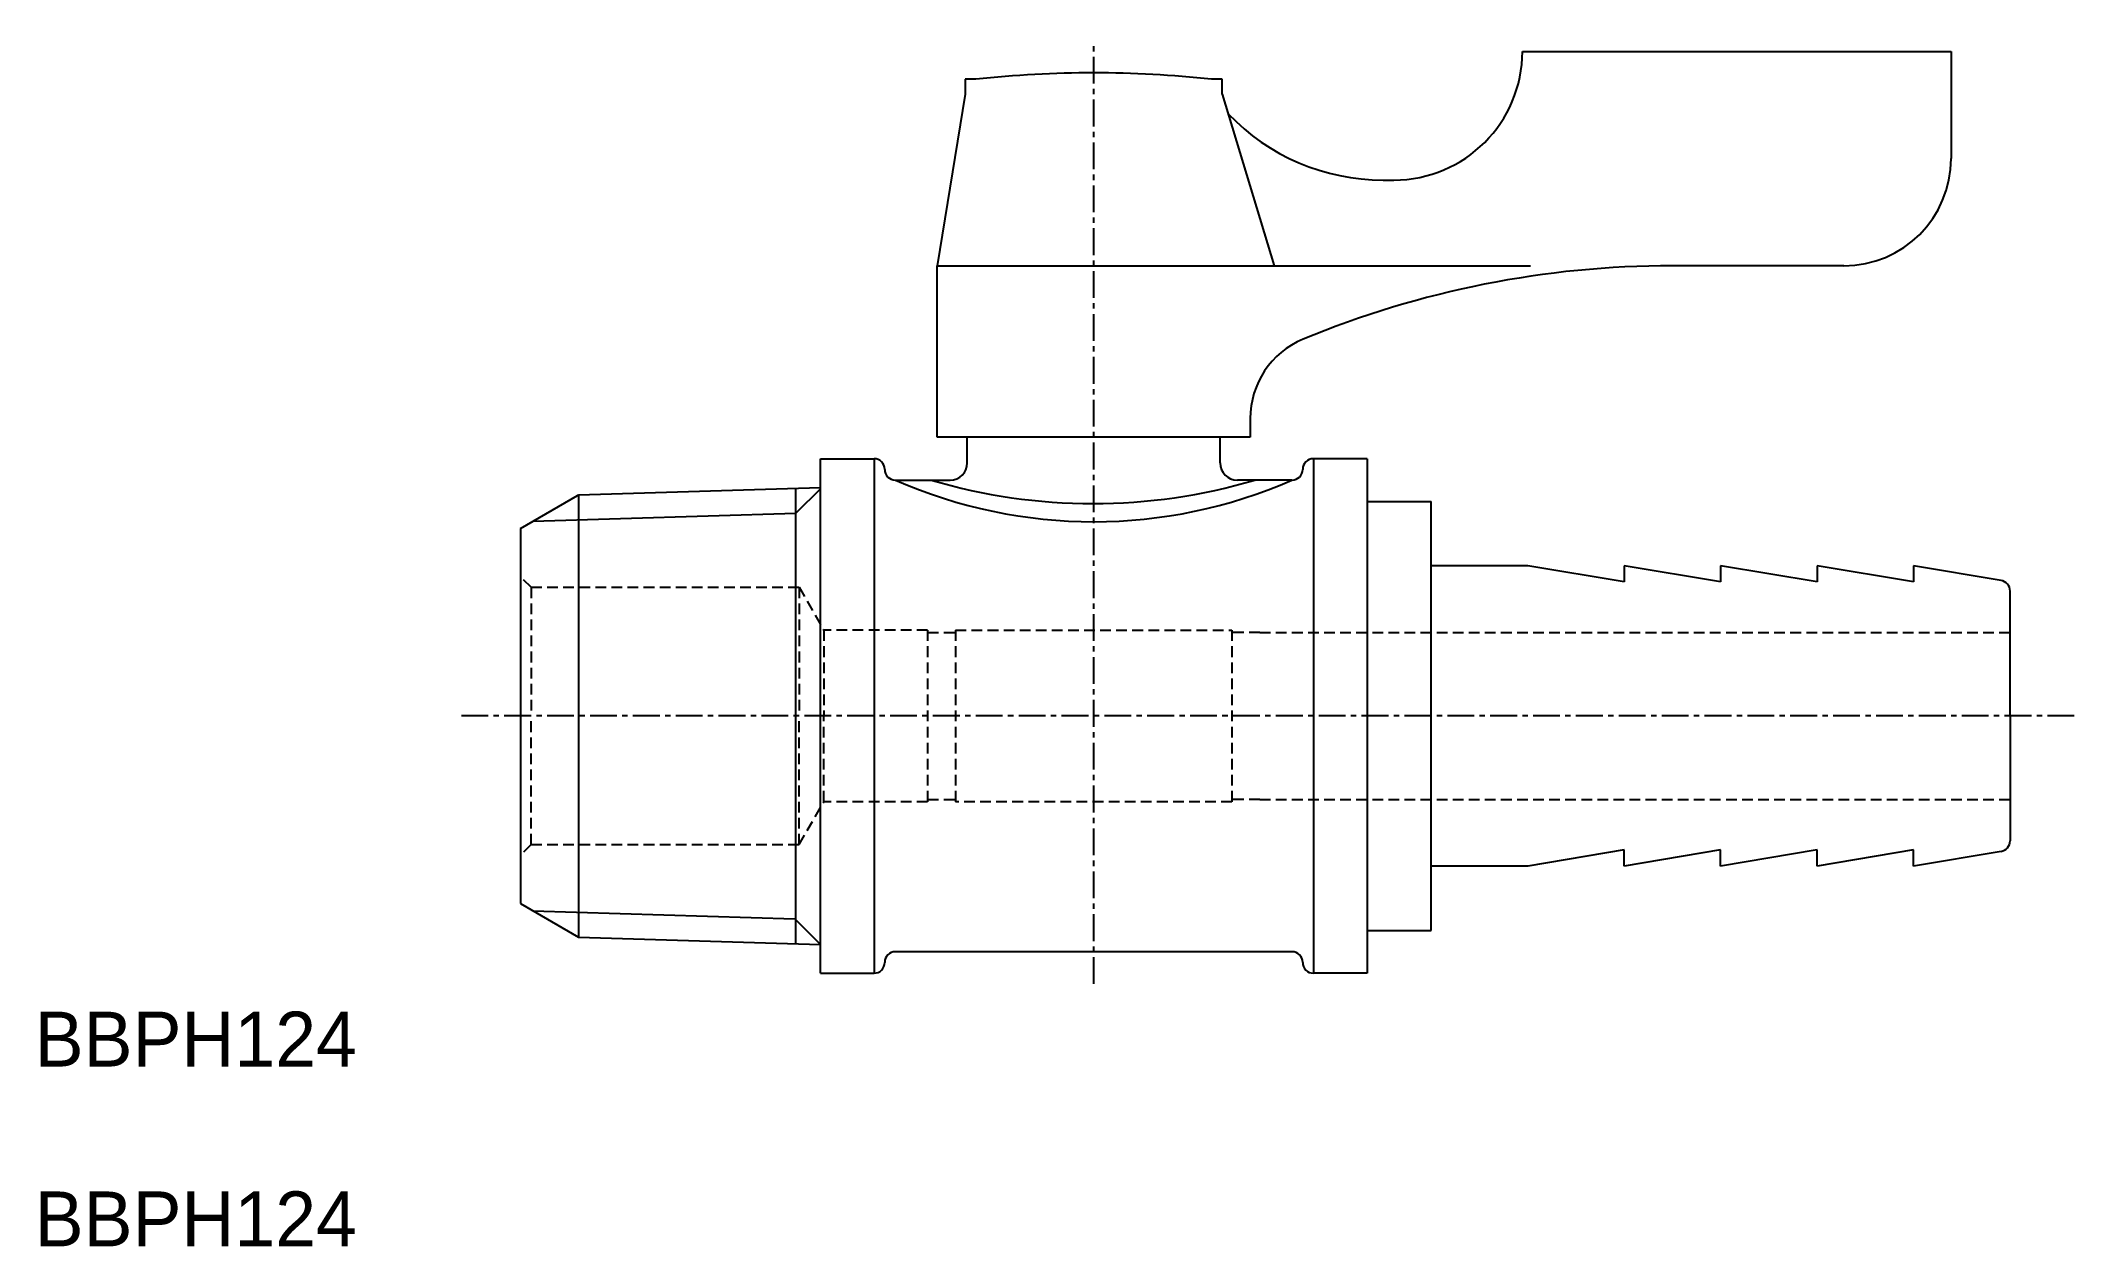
# Model space of a CAD drawing. Extents: x 254 to 348.9, y 273.2 to 329.4.
import ezdxf

# ---------------------------------------------------------------- set-up
doc = ezdxf.new("R2010")
doc.units = 0
doc.linetypes.add('CENTER', pattern=[2, 1.25, -0.25, 0.25, -0.25])
doc.linetypes.add('DASHED', pattern=[0.75, 0.5, -0.25])
doc.layers.get('0').update_dxf_attribs({"linetype": 'CONTINUOUS'})
doc.layers.add('CENTER', color=1, linetype='CENTER')

msp = doc.modelspace()

# ---------------------------------------------------------------- linework, layer by layer
at = {"color": 7, "linetype": 'CONTINUOUS'}
for p, q in [((323.16, 328.922), (343.16, 328.922)), ((323.16, 328.922), (323.16, 328.922)), ((343.16, 328.922), (343.16, 323.922)), ((297.16, 327.622), (297.16, 326.922)), ((297.66, 327.622), (297.16, 327.622)), ((309.16, 327.622), (308.66, 327.622)), ((309.16, 326.922), (309.16, 327.622)), ((297.16, 326.922), (295.86, 318.922)), ((309.16, 326.922), (311.584, 318.922)), ((316.66, 322.922), (317.16, 322.922)), ((295.827, 318.922), (323.54, 318.922)), ((295.86, 310.922), (295.86, 318.922)), ((338.16, 318.922), (330.16, 318.922)), ((310.46, 311.797), (310.46, 310.922)), ((310.46, 310.922), (295.86, 310.922)), ((297.26, 309.722), (297.26, 310.922)), ((309.06, 309.722), (309.06, 310.922)), ((290.41, 285.922), (290.41, 309.922)), ((290.41, 309.922), (292.91, 309.922)), ((292.91, 309.922), (292.91, 285.922)), ((293.41, 309.422), (293.41, 309.422)), ((312.91, 309.422), (312.91, 309.422)), ((315.91, 309.922), (313.41, 309.922)), ((313.41, 309.922), (313.41, 285.922)), ((315.91, 309.922), (315.91, 285.922)), ((279.114, 308.232), (290.41, 308.578)), ((289.268, 287.3), (289.268, 308.543)), ((293.91, 308.922), (296.46, 308.922)), ((312.41, 308.922), (309.86, 308.922)), ((276.41, 306.672), (279.074, 308.21)), ((279.074, 308.21), (279.114, 308.232)), ((279.114, 308.232), (279.114, 287.611)), ((315.91, 307.922), (318.91, 307.922)), ((318.91, 287.922), (318.91, 307.922)), ((276.41, 306.672), (276.41, 289.172)), ((323.41, 304.922), (318.91, 304.922)), ((327.91, 304.172), (323.41, 304.922)), ((332.41, 304.172), (327.91, 304.922)), ((327.91, 304.922), (327.91, 304.172)), ((336.91, 304.172), (332.41, 304.922)), ((332.41, 304.922), (332.41, 304.172)), ((341.41, 304.172), (336.91, 304.922)), ((336.91, 304.922), (336.91, 304.172)), ((345.493, 304.241), (341.41, 304.922)), ((341.41, 304.922), (341.41, 304.172)), ((345.91, 297.922), (345.91, 303.748)), ((345.91, 297.922), (345.91, 292.095)), ((327.91, 291.672), (323.41, 290.922)), ((332.41, 291.672), (327.91, 290.922)), ((327.91, 290.922), (327.91, 291.672)), ((336.91, 291.672), (332.41, 290.922)), ((332.41, 290.922), (332.41, 291.672)), ((341.41, 291.672), (336.91, 290.922)), ((336.91, 290.922), (336.91, 291.672)), ((341.41, 290.922), (341.41, 291.672)), ((345.493, 291.602), (341.41, 290.922)), ((323.41, 290.922), (318.91, 290.922)), ((276.41, 289.172), (279.114, 287.611)), ((279.114, 287.611), (290.41, 287.265)), ((315.91, 287.922), (318.91, 287.922)), ((312.41, 286.922), (293.91, 286.922)), ((290.41, 285.922), (292.91, 285.922)), ((293.41, 286.422), (293.41, 286.422)), ((312.91, 286.422), (312.91, 286.422)), ((315.91, 285.922), (313.41, 285.922))]:
    msp.add_line(p, q, dxfattribs=at)
at = {"color": 3, "linetype": 'CONTINUOUS'}
for p, q in [((290.41, 308.523), (289.268, 307.381)), ((276.988, 307.005), (289.268, 307.381)), ((276.988, 288.838), (289.212, 288.464)), ((290.41, 287.265), (289.212, 288.464))]:
    msp.add_line(p, q, dxfattribs=at)
at = {"color": 3, "linetype": 'DASHED'}
for p, q in [((276.91, 303.922), (276.41, 304.422)), ((276.91, 303.922), (289.41, 303.922)), ((276.91, 303.922), (276.91, 297.922)), ((289.41, 303.922), (290.565, 301.922)), ((289.41, 303.922), (289.41, 297.922)), ((295.41, 301.922), (290.565, 301.922)), ((290.565, 301.922), (290.565, 297.922)), ((295.41, 301.922), (295.41, 293.922)), ((295.41, 301.822), (296.71, 301.822)), ((296.71, 301.922), (296.71, 293.922)), ((296.71, 301.922), (309.61, 301.922)), ((309.61, 301.922), (309.61, 293.922)), ((310.91, 301.822), (309.61, 301.822)), ((310.91, 301.822), (345.91, 301.822)), ((276.91, 291.922), (276.91, 297.922)), ((289.41, 291.922), (289.41, 297.922)), ((290.565, 293.922), (290.565, 297.922)), ((289.41, 291.922), (290.565, 293.922)), ((295.41, 293.922), (290.565, 293.922)), ((295.41, 294.022), (296.71, 294.022)), ((309.61, 293.922), (296.71, 293.922)), ((310.91, 294.022), (309.61, 294.022)), ((310.91, 294.022), (345.91, 294.022)), ((276.91, 291.922), (276.41, 291.422)), ((276.91, 291.922), (289.41, 291.922))]:
    msp.add_line(p, q, dxfattribs=at)
at = {"color": 7, "linetype": 'CONTINUOUS'}
for centre, radius, start, end in [((317.16, 328.922), 6, 270, 0), ((303.16, 277.355), 50.567, 83.75574, 96.24426), ((316.66, 332.922), 10, 223.76009, 270), ((338.16, 323.922), 5, 270, 0), ((330.16, 273.922), 45, 90, 112.5151), ((314.46, 311.797), 4, 112.5151, 180), ((292.91, 309.422), 0.5, 0, 90), ((293.91, 309.422), 0.5, 180, 270), ((296.46, 309.722), 0.8, 270, 0), ((309.86, 309.722), 0.8, 180, 270), ((312.41, 309.422), 0.5, 270, 0), ((313.41, 309.422), 0.5, 90, 180), ((303.16, 330.015), 23.032, 246.32105, 293.67895), ((303.125, 334.421), 26.594, 253.50407, 286.49593), ((345.41, 303.748), 0.5, 0, 80.53768), ((345.41, 292.095), 0.5, 279.46232, 0), ((293.91, 286.422), 0.5, 90, 180), ((312.41, 286.422), 0.5, 0, 90), ((292.91, 286.422), 0.5, 270, 0), ((313.41, 286.422), 0.5, 180, 270)]:
    msp.add_arc(centre, radius, start, end, dxfattribs=at)
at = {"layer": 'CENTER', "color": 1, "linetype": 'CENTER'}
for p, q in [((303.16, 285.422), (303.16, 329.422)), ((348.91, 297.922), (273.41, 297.922))]:
    msp.add_line(p, q, dxfattribs=at)

# ---------------------------------------------------------------- texts
at = {"color": 7, "linetype": 'CONTINUOUS'}
for p in [(253.748, 281.568), (253.748, 273.182)]:
    msp.add_text('BBPH124', height=2.5597, dxfattribs=at).set_placement(p)

doc.saveas('drawing.dxf')
